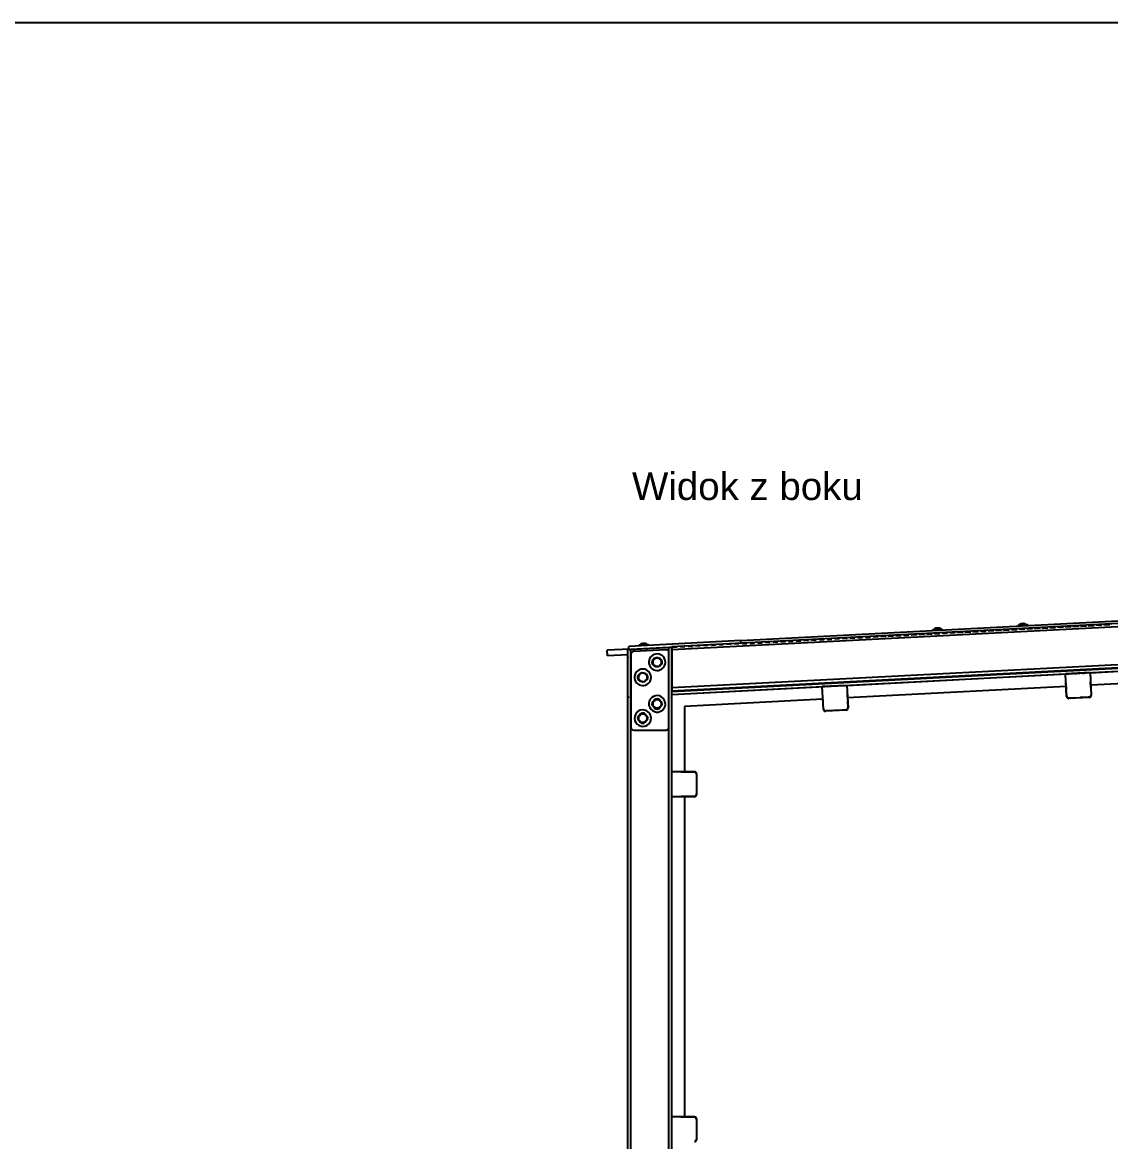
# Model space of a CAD drawing. Header units: millimetres. Extents: x 6404 to 14334, y 16216 to 24449.
# Drawn here: x 10369 to 12346, y 22415 to 24449 of the extents above; entities that cross this region are included whole.
import ezdxf

# ---------------------------------------------------------------- set-up
doc = ezdxf.new("R2010")
doc.units = ezdxf.units.MM
doc.header["$LTSCALE"] = 3
doc.layers.add('Default', color=7, linetype='Continuous')
doc.styles.get("Standard").update_dxf_attribs({"font": 'arial.ttf'})

msp = doc.modelspace()

# ---------------------------------------------------------------- linework, layer by layer
msp.add_lwpolyline([(6403.7, 24449), (14334, 24449), (14334, 16215.9), (6403.7, 16215.9)], close=True)
at = {"layer": 'Default'}
for p, q in [((11674.1, 23325.8), (13668.3, 23430.3)), ((11548.8, 23314.9), (13588.6, 23421.4)), ((11548.8, 23309.4), (13588.6, 23415.8)), ((11548.8, 23240.3), (13588.6, 23346.7)), ((12022.3, 23344), (12022.2, 23345.2)), ((12039.7, 23346.2), (12039.8, 23345)), ((12151, 23344.9), (12161.2, 23345.4)), ((12165.6, 23345.7), (12175.8, 23346.2)), ((12177.1, 23352.2), (12177.1, 23353.4)), ((12179.5, 23346.4), (12189.7, 23346.9)), ((12193.4, 23347.1), (12203.6, 23347.6)), ((12194.5, 23354.3), (12194.6, 23353.1)), ((12207.3, 23347.8), (12217.5, 23348.4)), ((12221.2, 23348.6), (12231.4, 23349.1)), ((12235.1, 23349.3), (12245.3, 23349.8)), ((12249, 23350), (12260, 23350.6)), ((12262.9, 23350.8), (12273.9, 23351.3)), ((12276.8, 23351.5), (12287.8, 23352.1)), ((12290.7, 23352.2), (12301.7, 23352.8)), ((12304.6, 23352.9), (12315.6, 23353.5)), ((12318.5, 23353.7), (12329.5, 23354.2)), ((12333.1, 23354.4), (12344.1, 23355)), ((11674.1, 23325.8), (11470.5, 23315.1)), ((11548.8, 23234.8), (13588.6, 23341.2)), ((11760.4, 23324.4), (11769.1, 23324.9)), ((11774.3, 23325.1), (11783, 23325.6)), ((11788.2, 23325.9), (11796.9, 23326.3)), ((11802.1, 23326.6), (11810.8, 23327.1)), ((11816.7, 23327.4), (11825.4, 23327.8)), ((11830.6, 23328.1), (11839.3, 23328.6)), ((11844.5, 23328.8), (11853.2, 23329.3)), ((11858.4, 23329.6), (11867.1, 23330)), ((11872.3, 23330.3), (11881, 23330.7)), ((11886.2, 23331), (11894.9, 23331.5)), ((11900.1, 23331.7), (11909.6, 23332.2)), ((11914, 23332.5), (11923.5, 23333)), ((11927.9, 23333.2), (11937.4, 23333.7)), ((11941.8, 23333.9), (11951.3, 23334.4)), ((11955.7, 23334.7), (11965.2, 23335.1)), ((11969.6, 23335.4), (11979.1, 23335.9)), ((11983.5, 23336.1), (11993.7, 23336.6)), ((11998.1, 23336.9), (12007.6, 23337.4)), ((12012, 23337.6), (12021.5, 23338.1)), ((12025.9, 23338.3), (12035.4, 23338.8)), ((12039.8, 23339.1), (12049.3, 23339.6)), ((12053.7, 23339.8), (12063.2, 23340.3)), ((12067.6, 23340.5), (12077.8, 23341.1)), ((12081.5, 23341.2), (12091.7, 23341.8)), ((12095.4, 23342), (12105.6, 23342.5)), ((12109.3, 23342.7), (12119.5, 23343.2)), ((12123.2, 23343.4), (12133.4, 23344)), ((12137.1, 23344.2), (12147.3, 23344.7)), ((11471.4, 23310.2), (11431.3, 23308.1)), ((11431.8, 23298.1), (11431.3, 23308.1)), ((11468.8, 20990.7), (11468.8, 23309.1)), ((11548.8, 23313.3), (11470.8, 23309.2)), ((11548.8, 23313.3), (11470.8, 23309.2)), ((11543.3, 23313), (11474.3, 23309.4)), ((11474.3, 20990.7), (11474.3, 23309.4)), ((11538, 23308.9), (11479, 23305.8)), ((11488.8, 23316.1), (11488.7, 23317.3)), ((11506.2, 23318.2), (11506.2, 23317)), ((11543.3, 20990.7), (11543.3, 23313)), ((11557.7, 23313.8), (11548.8, 23313.3)), ((11548.8, 21046.5), (11548.8, 23313.3)), ((11548.8, 23309.4), (11548.8, 23240.3)), ((11572.3, 23314.6), (11564.3, 23314.1)), ((11586.2, 23315.3), (11578.2, 23314.9)), ((11600.1, 23316), (11592.1, 23315.6)), ((11614, 23316.7), (11606.7, 23316.4)), ((11627.9, 23317.5), (11620.6, 23317.1)), ((11641.8, 23318.2), (11634.5, 23317.8)), ((11656.5, 23319), (11648.4, 23318.5)), ((11670.4, 23319.7), (11662.3, 23319.3)), ((11677, 23320), (11685, 23320.5)), ((11690.9, 23320.8), (11698.9, 23321.2)), ((11704.8, 23321.5), (11712.8, 23321.9)), ((11718.7, 23322.2), (11726.7, 23322.7)), ((11732.6, 23323), (11741.3, 23323.4)), ((11746.5, 23323.7), (11755.2, 23324.1)), ((11468.8, 23300), (11431.8, 23298.1)), ((11474.3, 23300.8), (11474.3, 23168.1)), ((11512.5, 23286.5), (11513.8, 23286.5)), ((11543.3, 23168.1), (11543.3, 23303.9)), ((11548.8, 23228.1), (12827.2, 23294.8)), ((11548.8, 23233.6), (12622.1, 23289.6)), ((12308.4, 23267.5), (12827.2, 23294.6)), ((11866.6, 23244.4), (12263.5, 23265.1)), ((12308.4, 23267.6), (12263.4, 23265.2)), ((12265.6, 23224.3), (12263.4, 23265.2)), ((12265.8, 23265.3), (12269.5, 23265.5)), ((12279.7, 23266), (12283.4, 23266.2)), ((12294.4, 23266.8), (12297.3, 23266.9)), ((12308.4, 23267.6), (12310.5, 23226.6)), ((11504.8, 23257), (11503.6, 23257.3)), ((11866.6, 23244.4), (11821.6, 23242.1)), ((11845.2, 23243.3), (11850.3, 23243.6)), ((11859.1, 23244), (11864.2, 23244.3)), ((11866.6, 23244.4), (11868.7, 23203.5)), ((12265.5, 23236.3), (12264.8, 23248.8)), ((12308.7, 23251.1), (12309.3, 23240.7)), ((12558.7, 23257.7), (12309.6, 23244.6)), ((11548.8, 23227.9), (11822.5, 23242.1)), ((11823.8, 23201.1), (11821.6, 23242.1)), ((11823.6, 23213.6), (11823, 23225.6)), ((11831.3, 23242.6), (11836.4, 23242.9)), ((11866.9, 23227.9), (11867.5, 23218)), ((12264.7, 23242.3), (11867.8, 23221.5)), ((12266.1, 23224.3), (12265.5, 23234.8)), ((12306.7, 23222.9), (12303.9, 23222.8)), ((12309.4, 23239.2), (12310, 23226.6)), ((11512.5, 23210.9), (11513.8, 23210.9)), ((11776.3, 23216.7), (11571.8, 23206)), ((11571.8, 23206), (11571.8, 23087.5)), ((11822.8, 23219.1), (11776.3, 23216.7)), ((11824.3, 23201.2), (11823.7, 23212.1)), ((11867.5, 23216.5), (11868.2, 23203.5)), ((12306.7, 23222.4), (12269.8, 23220.5)), ((12274.6, 23221.3), (12269.8, 23221)), ((12288.5, 23222), (12276.1, 23221.3)), ((12302.4, 23222.7), (12290, 23222.1)), ((11486.5, 23184.9), (11487.8, 23184.9)), ((11864.9, 23199.3), (11828, 23197.4)), ((11841.5, 23198.6), (11828, 23197.9)), ((11855.4, 23199.3), (11843.8, 23198.7)), ((11864.9, 23199.8), (11857.7, 23199.4)), ((11479.3, 23163.1), (11538.3, 23163.1)), ((11589.8, 23087.5), (11548.8, 23087.5)), ((11589.8, 23087), (11565.3, 23087)), ((11593.8, 23046.5), (11593.8, 23083.5)), ((11548.8, 23042.5), (11589.8, 23042.5)), ((11565.3, 23043), (11589.8, 23043)), ((11571.8, 23042.5), (11571.8, 22460.5)), ((11589.8, 22460.5), (11548.8, 22460.5)), ((11589.8, 22460), (11565.3, 22460)), ((11593.8, 22419.5), (11593.8, 22456.5))]:
    msp.add_line(p, q, dxfattribs=at)
for points in [[(12036.9, 23346, 0), (12039.2, 23346.1, 0), (12039.7, 23346.2, 0), (12039.7, 23346.2, 0), (12039.7, 23346.2, 0), (12039.7, 23346.2, 0), (12039.7, 23346.2, 0), (12039.7, 23346.2, 0), (12039.7, 23346.2, 0), (12039.7, 23346.2, 0), (12039.7, 23346.2, 0), (12039.7, 23346.2, 0), (12039.7, 23346.2, 0), (12039.7, 23346.2, 0), (12039.7, 23346.2, 0), (12039.7, 23346.2, 0), (12039.7, 23346.2, 0), (12039.7, 23346.2, 0), (12039.7, 23346.2, 0), (12039.7, 23346.2, 0), (12039.7, 23346.2, 0), (12039.6, 23346.2, 0), (12039.3, 23346.1, 0), (12035.8, 23346, 0), (12022.2, 23345.2, 0)], [(12022.2, 23345.2, 0), (12022.2, 23345.2, 0), (12022.2, 23345.2, 0), (12022.2, 23345.2, 0), (12022.2, 23345.2, 0), (12022.2, 23345.2, 0), (12022.2, 23345.2, 0), (12022.2, 23345.2, 0), (12022.2, 23345.2, 0), (12022.2, 23345.2, 0), (12022.2, 23345.2, 0), (12022.2, 23345.2, 0), (12022.2, 23345.2, 0), (12022.2, 23345.2, 0), (12022.2, 23345.2, 0), (12022.2, 23345.2, 0), (12022.2, 23345.2, 0), (12022.2, 23345.2, 0), (12022.2, 23345.2, 0), (12022.3, 23345.2, 0), (12022.5, 23345.3, 0), (12023.2, 23345.3, 0), (12029.6, 23345.6, 0)], [(12029.6, 23345.6, 0), (12036.9, 23346, 0), (12037.7, 23346.1, 0), (12037.9, 23346.1, 0), (12037.9, 23346.1, 0), (12038, 23346.1, 0), (12038, 23346.1, 0), (12038, 23346.1, 0), (12038, 23346.1, 0), (12038, 23346.1, 0), (12038, 23346.1, 0), (12038, 23346.1, 0), (12038, 23346.1, 0), (12038, 23346.1, 0), (12038, 23346.1, 0), (12038, 23346.1, 0), (12038, 23346.1, 0), (12038, 23346.1, 0), (12038, 23346.1, 0), (12038, 23346.1, 0), (12038, 23346.1, 0), (12038, 23346.1, 0), (12038, 23346.1, 0), (12037.9, 23346.1, 0), (12037.9, 23346.1, 0), (12037.8, 23346.1, 0), (12037.4, 23346, 0), (12033.4, 23345.8, 0), (12024, 23345.3, 0)], [(12028.4, 23348.1, 0), (12028.4, 23348.2, 0), (12028.4, 23348.2, 0), (12028.4, 23348.2, 0), (12028.4, 23348.2, 0), (12028.3, 23348.2, 0), (12028.3, 23348.2, 0), (12028.3, 23348.2, 0), (12028.3, 23348.2, 0), (12028.3, 23348.2, 0), (12028.3, 23348.2, 0), (12028.3, 23348.2, 0), (12028.3, 23348.2, 0), (12028.3, 23348.2, 0), (12028.3, 23348.2, 0), (12028.3, 23348.2, 0), (12028.3, 23348.2, 0), (12028.3, 23348.2, 0), (12028.3, 23348.2, 0), (12028.3, 23348.2, 0), (12028.3, 23348.2, 0), (12028.3, 23348.1, 0)], [(12031, 23348.3, 0), (12029.7, 23348.3, 0), (12028.4, 23348.1, 0)], [(12033.4, 23348.4, 0), (12032.8, 23348.4, 0), (12032.2, 23348.4, 0), (12031.6, 23348.4, 0), (12031, 23348.3, 0)], [(12033.2, 23348.4, 0), (12033.3, 23348.4, 0), (12033.3, 23348.5, 0), (12033.3, 23348.5, 0), (12033.3, 23348.5, 0), (12033.3, 23348.5, 0), (12033.3, 23348.5, 0), (12033.3, 23348.5, 0), (12033.3, 23348.5, 0), (12033.3, 23348.5, 0), (12033.3, 23348.5, 0), (12033.3, 23348.5, 0), (12033.3, 23348.5, 0), (12033.3, 23348.5, 0), (12033.3, 23348.5, 0), (12033.3, 23348.5, 0), (12033.3, 23348.5, 0), (12033.3, 23348.5, 0), (12033.4, 23348.5, 0), (12033.4, 23348.5, 0), (12033.4, 23348.4, 0), (12033.4, 23348.4, 0)], [(12190.5, 23354.1, 0), (12193.6, 23354.2, 0), (12194.3, 23354.3, 0), (12194.5, 23354.3, 0), (12194.5, 23354.3, 0), (12194.5, 23354.3, 0), (12194.5, 23354.3, 0), (12194.5, 23354.3, 0), (12194.5, 23354.3, 0), (12194.5, 23354.3, 0), (12194.5, 23354.3, 0), (12194.5, 23354.3, 0), (12194.5, 23354.3, 0), (12194.5, 23354.3, 0), (12194.5, 23354.3, 0), (12194.5, 23354.3, 0), (12194.5, 23354.3, 0), (12194.5, 23354.3, 0), (12194.5, 23354.3, 0), (12194.5, 23354.3, 0), (12194.5, 23354.3, 0), (12194.5, 23354.3, 0), (12194.5, 23354.3, 0), (12194.4, 23354.3, 0), (12194.1, 23354.2, 0), (12190.3, 23354.1, 0), (12177.1, 23353.4, 0)], [(12177.1, 23353.4, 0), (12177.1, 23353.4, 0), (12177.1, 23353.4, 0), (12177.1, 23353.4, 0), (12177.1, 23353.4, 0), (12177.1, 23353.4, 0), (12177.1, 23353.4, 0), (12177.1, 23353.4, 0), (12177.1, 23353.4, 0), (12177.1, 23353.4, 0), (12177.1, 23353.4, 0), (12177.1, 23353.4, 0), (12177.1, 23353.4, 0), (12177.1, 23353.4, 0), (12177.1, 23353.4, 0), (12177.1, 23353.4, 0), (12177.1, 23353.4, 0), (12177.1, 23353.4, 0), (12177.1, 23353.4, 0), (12177.1, 23353.4, 0), (12177.1, 23353.4, 0), (12177.2, 23353.4, 0), (12177.8, 23353.4, 0), (12183.2, 23353.7, 0)], [(12192.7, 23354.2, 0), (12192.3, 23354.2, 0), (12188.9, 23354, 0), (12178.8, 23353.4, 0)], [(12183.2, 23356.2, 0), (12183.2, 23356.3, 0), (12183.2, 23356.3, 0), (12183.2, 23356.3, 0), (12183.2, 23356.3, 0), (12183.2, 23356.3, 0), (12183.2, 23356.3, 0), (12183.2, 23356.3, 0), (12183.2, 23356.3, 0), (12183.2, 23356.3, 0), (12183.2, 23356.3, 0), (12183.2, 23356.3, 0), (12183.2, 23356.3, 0), (12183.2, 23356.3, 0), (12183.1, 23356.3, 0), (12183.1, 23356.3, 0), (12183.1, 23356.3, 0), (12183.1, 23356.3, 0), (12183.1, 23356.3, 0), (12183.1, 23356.3, 0), (12183.1, 23356.3, 0), (12183.1, 23356.2, 0)], [(12185.8, 23356.4, 0), (12184.5, 23356.4, 0), (12183.2, 23356.2, 0)], [(12183.2, 23353.7, 0), (12189.6, 23354, 0), (12192, 23354.1, 0), (12192.6, 23354.2, 0), (12192.7, 23354.2, 0), (12192.8, 23354.2, 0), (12192.8, 23354.2, 0), (12192.8, 23354.2, 0), (12192.8, 23354.2, 0), (12192.8, 23354.2, 0), (12192.8, 23354.2, 0), (12192.8, 23354.2, 0), (12192.8, 23354.2, 0), (12192.8, 23354.2, 0), (12192.8, 23354.2, 0), (12192.8, 23354.2, 0), (12192.8, 23354.2, 0), (12192.8, 23354.2, 0), (12192.8, 23354.2, 0)], [(12188.2, 23356.5, 0), (12187.6, 23356.6, 0), (12187, 23356.6, 0), (12186.4, 23356.5, 0), (12185.8, 23356.4, 0)], [(11674.4, 23319.9, 0), (11674.1, 23325.8, 0)], [(11474.3, 23309.4, 0), (11468.8, 23309.1, 0)], [(11470.8, 23309.2, 0), (11470.5, 23315.1, 0)], [(11470.8, 23309.2, 0), (11470.6, 23313.1, 0)], [(11502.9, 23318, 0), (11505.5, 23318.2, 0), (11506.1, 23318.2, 0), (11506.2, 23318.2, 0), (11506.2, 23318.2, 0), (11506.2, 23318.2, 0), (11506.2, 23318.2, 0), (11506.2, 23318.2, 0), (11506.2, 23318.2, 0), (11506.2, 23318.2, 0), (11506.2, 23318.2, 0), (11506.2, 23318.2, 0), (11506.2, 23318.2, 0), (11506.2, 23318.2, 0), (11506.2, 23318.2, 0), (11506.2, 23318.2, 0), (11506.2, 23318.2, 0), (11506.2, 23318.2, 0), (11506.2, 23318.2, 0), (11506.2, 23318.2, 0), (11506.1, 23318.2, 0), (11506.1, 23318.2, 0), (11505.7, 23318.2, 0), (11502.2, 23318, 0), (11488.7, 23317.3, 0)], [(11488.7, 23317.3, 0), (11488.7, 23317.3, 0), (11488.7, 23317.3, 0), (11488.7, 23317.3, 0), (11488.7, 23317.3, 0), (11488.7, 23317.3, 0), (11488.7, 23317.3, 0), (11488.7, 23317.3, 0), (11488.7, 23317.3, 0), (11488.7, 23317.3, 0), (11488.7, 23317.3, 0), (11488.7, 23317.3, 0), (11488.7, 23317.3, 0), (11488.7, 23317.3, 0), (11488.7, 23317.3, 0), (11488.7, 23317.3, 0), (11488.7, 23317.3, 0), (11488.7, 23317.3, 0), (11488.7, 23317.3, 0), (11488.7, 23317.3, 0), (11488.7, 23317.3, 0), (11488.7, 23317.3, 0), (11488.7, 23317.3, 0), (11488.8, 23317.3, 0), (11489.1, 23317.3, 0), (11490.2, 23317.4, 0), (11499.2, 23317.8, 0)], [(11499.2, 23317.8, 0), (11504.3, 23318.1, 0), (11504.4, 23318.1, 0), (11504.4, 23318.1, 0), (11504.4, 23318.1, 0), (11504.4, 23318.1, 0), (11504.4, 23318.1, 0), (11504.4, 23318.1, 0), (11504.4, 23318.1, 0), (11504.4, 23318.1, 0), (11504.4, 23318.1, 0), (11504.4, 23318.1, 0), (11504.4, 23318.1, 0), (11504.4, 23318.1, 0), (11504.4, 23318.1, 0), (11504.4, 23318.1, 0), (11504.4, 23318.1, 0), (11504.4, 23318.1, 0), (11504.4, 23318.1, 0), (11504.4, 23318.1, 0), (11504.4, 23318.1, 0), (11504.4, 23318.1, 0), (11504.4, 23318.1, 0), (11504.3, 23318.1, 0), (11504, 23318.1, 0), (11500.6, 23317.9, 0), (11490.4, 23317.4, 0)], [(11494.7, 23320.2, 0), (11495.3, 23320.3, 0), (11495.9, 23320.3, 0), (11496.5, 23320.3, 0), (11497.1, 23320.3, 0)], [(11494.9, 23320.2, 0), (11494.9, 23320.2, 0), (11494.8, 23320.2, 0), (11494.8, 23320.3, 0), (11494.8, 23320.3, 0), (11494.8, 23320.3, 0), (11494.8, 23320.3, 0), (11494.8, 23320.3, 0), (11494.8, 23320.3, 0), (11494.8, 23320.3, 0), (11494.8, 23320.3, 0), (11494.8, 23320.3, 0), (11494.8, 23320.3, 0), (11494.8, 23320.3, 0), (11494.8, 23320.3, 0), (11494.8, 23320.3, 0), (11494.8, 23320.3, 0), (11494.8, 23320.3, 0), (11494.8, 23320.2, 0), (11494.8, 23320.2, 0), (11494.7, 23320.2, 0), (11494.7, 23320.2, 0)], [(11497.4, 23320.3, 0), (11496.2, 23320.3, 0), (11494.9, 23320.2, 0)], [(11499.9, 23320.4, 0), (11499.3, 23320.5, 0), (11498.6, 23320.5, 0), (11498, 23320.4, 0), (11497.4, 23320.3, 0)], [(11499.7, 23320.4, 0), (11499.7, 23320.5, 0), (11499.7, 23320.5, 0), (11499.8, 23320.5, 0), (11499.8, 23320.5, 0), (11499.8, 23320.5, 0), (11499.8, 23320.5, 0), (11499.8, 23320.5, 0), (11499.8, 23320.5, 0), (11499.8, 23320.5, 0), (11499.8, 23320.5, 0), (11499.8, 23320.5, 0), (11499.8, 23320.5, 0), (11499.8, 23320.5, 0), (11499.8, 23320.5, 0), (11499.8, 23320.5, 0), (11499.8, 23320.5, 0), (11499.8, 23320.5, 0), (11499.8, 23320.5, 0), (11499.8, 23320.5, 0), (11499.8, 23320.5, 0), (11499.9, 23320.4, 0)], [(11548.8, 23313.3, 0), (11548.8, 23313.3, 0), (11548.8, 23313.3, 0), (11548.8, 23313.3, 0), (11548.8, 23313.3, 0), (11548.8, 23313.3, 0), (11548.8, 23313.3, 0), (11548.8, 23313.3, 0), (11548.8, 23313.3, 0), (11548.8, 23313.3, 0), (11548.8, 23313.3, 0), (11548.8, 23313.3, 0), (11548.7, 23313.3, 0), (11548.7, 23313.3, 0), (11548.6, 23313.3, 0), (11548.1, 23313.3, 0), (11543.3, 23313, 0)], [(11548.8, 23314.9, 0), (11548.8, 23314.9, 0), (11548.8, 23314.9, 0), (11548.8, 23314.9, 0), (11548.8, 23314.9, 0), (11548.8, 23314.9, 0), (11548.8, 23314.9, 0), (11548.8, 23314.9, 0), (11548.8, 23314.9, 0), (11548.8, 23314.9, 0), (11548.8, 23314.9, 0), (11548.8, 23314.9, 0), (11548.8, 23314.9, 0), (11548.8, 23314.7, 0), (11548.8, 23313.4, 0), (11548.8, 23309.4, 0)], [(11468.8, 23293.3, 0), (11468.8, 23294.1, 0), (11469, 23294.9, 0), (11469.3, 23295.7, 0), (11469.7, 23296.4, 0)], [(11512.5, 23286.5, 0), (11514.8, 23290.5, 0)], [(11514.8, 23282.5, 0), (11512.5, 23286.5, 0)], [(11514.8, 23290.5, 0), (11517.1, 23294.5, 0)], [(11517.1, 23294.5, 0), (11521.8, 23294.5, 0)], [(11521.8, 23294.5, 0), (11526.4, 23294.5, 0)], [(11526.4, 23294.5, 0), (11528.7, 23290.5, 0)], [(11528.7, 23282.5, 0), (11529.1, 23283.4, 0), (11529.5, 23284.4, 0), (11529.7, 23285.4, 0), (11529.8, 23286.5, 0), (11529.7, 23287.5, 0), (11529.5, 23288.6, 0), (11529.1, 23289.6, 0), (11528.7, 23290.5, 0)], [(11528.7, 23290.5, 0), (11531, 23286.5, 0)], [(11531, 23286.5, 0), (11528.7, 23282.5, 0)], [(11486.7, 23261.1, 0), (11489.9, 23264.5, 0)], [(11489.9, 23264.5, 0), (11493, 23267.9, 0)], [(11493, 23267.9, 0), (11497.5, 23266.9, 0)], [(11497.5, 23266.9, 0), (11502, 23265.8, 0)], [(11502, 23265.8, 0), (11503.4, 23261.4, 0)], [(11517.1, 23278.5, 0), (11514.8, 23282.5, 0)], [(11521.8, 23278.5, 0), (11517.1, 23278.5, 0)], [(11526.4, 23278.5, 0), (11521.8, 23278.5, 0)], [(11528.7, 23282.5, 0), (11526.4, 23278.5, 0)], [(11488.1, 23256.7, 0), (11486.7, 23261.1, 0)], [(11489.5, 23252.3, 0), (11488.1, 23256.7, 0)], [(11494, 23251.3, 0), (11489.5, 23252.3, 0)], [(11498.5, 23250.2, 0), (11494, 23251.3, 0)], [(11501.6, 23253.6, 0), (11498.5, 23250.2, 0)], [(11504.8, 23257, 0), (11501.6, 23253.6, 0)], [(11503.4, 23261.4, 0), (11504.8, 23257, 0)], [(11548.8, 23240.3, 0), (11548.8, 23234.8, 0)], [(11512.5, 23210.9, 0), (11514.8, 23214.9, 0)], [(11514.8, 23206.9, 0), (11512.5, 23210.9, 0)], [(11514.8, 23214.9, 0), (11517.1, 23218.9, 0)], [(11517.1, 23202.9, 0), (11514.8, 23206.9, 0)], [(11517.1, 23218.9, 0), (11521.8, 23218.9, 0)], [(11521.8, 23202.9, 0), (11517.1, 23202.9, 0)], [(11521.8, 23218.9, 0), (11526.4, 23218.9, 0)], [(11526.4, 23202.9, 0), (11521.8, 23202.9, 0)], [(11526.4, 23218.9, 0), (11528.7, 23214.9, 0)], [(11528.7, 23206.9, 0), (11526.4, 23202.9, 0)], [(11528.7, 23206.9, 0), (11529.1, 23207.8, 0), (11529.5, 23208.8, 0), (11529.7, 23209.8, 0), (11529.8, 23210.9, 0), (11529.7, 23212, 0), (11529.5, 23213, 0), (11529.1, 23214, 0), (11528.7, 23214.9, 0)], [(11528.7, 23214.9, 0), (11531, 23210.9, 0)], [(11531, 23210.9, 0), (11528.7, 23206.9, 0)], [(11486.5, 23184.9, 0), (11488.8, 23188.9, 0)], [(11488.8, 23180.9, 0), (11486.5, 23184.9, 0)], [(11488.8, 23188.9, 0), (11491.1, 23192.9, 0)], [(11491.1, 23192.9, 0), (11495.8, 23192.9, 0)], [(11495.8, 23192.9, 0), (11500.4, 23192.9, 0)], [(11500.4, 23192.9, 0), (11502.7, 23188.9, 0)], [(11502.7, 23188.9, 0), (11505, 23184.9, 0)], [(11505, 23184.9, 0), (11502.7, 23180.9, 0)], [(11491.1, 23176.9, 0), (11488.8, 23180.9, 0)], [(11495.8, 23176.9, 0), (11491.1, 23176.9, 0)], [(11500.4, 23176.9, 0), (11495.8, 23176.9, 0)], [(11502.7, 23180.9, 0), (11500.4, 23176.9, 0)]]:
    msp.add_polyline3d(points, dxfattribs=at)
for centre, radius, start, end in [((12031.3, 23339), 9.67, 108.0093, 139.3972), ((12031.3, 23339), 9.67, 46.6028, 77.9907), ((12186.1, 23347.2), 9.67, 108.0093, 139.3972), ((12186.1, 23347.2), 9.67, 46.6028, 77.9907), ((11479.3, 23300.8), 5, 93, 180), ((11497.8, 23311.1), 9.67, 108.0093, 139.3972), ((11497.8, 23311.1), 9.67, 46.6028, 77.9907), ((11538.3, 23303.9), 5, 0, 93), ((11521.8, 23286.5), 15, 98.5937, 278.5937), ((11521.8, 23286.5), 15, 98.5937, 278.5937), ((11517.8, 23286.3), 5.5, 93, 273), ((11521.8, 23286.5), 8, 150.0015, 180), ((11521.8, 23286.5), 8, 180, 209.9985), ((11521.8, 23286.5), 8, 90, 150.0015), ((11521.8, 23286.5), 15, 278.5937, 98.5937), ((11521.8, 23286.5), 15, 278.5937, 98.5937), ((11521.8, 23286.5), 8, 29.9985, 90), ((11525.7, 23286.7), 5.5, 273, 93), ((11495.8, 23259.1), 15, 344.8626, 164.8626), ((11495.8, 23259.1), 15, 344.8626, 164.8626), ((11491.8, 23258.9), 5.5, 93, 249.2085), ((11495.8, 23259.1), 8, 137.154, 197.1511), ((11495.8, 23259.1), 8, 77.1526, 137.154), ((11495.8, 23259.1), 8, 17.1511, 77.1526), ((11499.7, 23259.3), 5.5, 273, 69.2085), ((11521.8, 23286.5), 8, 209.9985, 270), ((11521.8, 23286.5), 8, 270, 330.0015), ((11495.8, 23259.1), 15, 164.8626, 344.8626), ((11495.8, 23259.1), 15, 164.8626, 344.8626), ((11495.8, 23259.1), 8, 197.1511, 257.1526), ((11495.8, 23259.1), 8, 257.1526, 317.154), ((11495.8, 23259.1), 8, 317.154, 347.1526), ((11495.8, 23259.1), 8, 347.1526, 17.1511), ((11474.3, 23224.3), 5.5, 180, 218.2399), ((11521.8, 23210.9), 15, 85.726, 265.726), ((11521.8, 23210.9), 15, 85.726, 265.726), ((11521.8, 23210.9), 15, 265.726, 85.726), ((11521.8, 23210.9), 15, 265.726, 85.726), ((11543.3, 23224.3), 5.5, 331.6354, 0), ((12269.6, 23224.5), 4, 183, 228), ((12269.6, 23224.5), 3.5, 183, 273), ((12306.5, 23226.4), 3.5, 273, 3), ((12306.5, 23226.4), 4, 273, 318), ((12306.5, 23226.4), 4, 318, 3), ((11521.8, 23210.9), 8, 150.0015, 180), ((11521.8, 23210.9), 8, 180, 209.9985), ((11521.8, 23210.9), 8, 90, 150.0015), ((11521.8, 23210.9), 8, 209.9985, 270), ((11521.8, 23214.6), 5.5, 360, 180), ((11521.8, 23206.6), 5.5, 180, 0), ((11521.8, 23210.9), 8, 29.9985, 90), ((11521.8, 23210.9), 8, 270, 330.0015), ((11864.7, 23203.3), 3.5, 273, 3), ((11864.7, 23203.3), 4, 318, 3), ((12269.6, 23224.5), 4, 228, 273), ((11495.8, 23184.9), 15, 77.9621, 257.9621), ((11495.8, 23184.9), 15, 77.9621, 257.9621), ((11495.8, 23184.9), 8, 150.0015, 180), ((11495.8, 23184.9), 8, 180, 209.9985), ((11495.8, 23184.9), 8, 90, 150.0015), ((11495.8, 23188.6), 5.5, 151.4271, 180), ((11495.8, 23188.6), 5.5, 28.5729, 146.8683), ((11495.8, 23184.9), 15, 257.9621, 77.9621), ((11495.8, 23184.9), 15, 257.9621, 77.9621), ((11495.8, 23184.9), 8, 29.9985, 90), ((11495.8, 23188.6), 5.5, 0, 24.8918), ((11495.8, 23184.9), 8, 330.0015, 29.9985), ((11827.8, 23201.3), 4, 183, 228), ((11827.8, 23201.3), 3.5, 183, 273), ((11827.8, 23201.3), 4, 228, 273), ((11864.7, 23203.3), 4, 273, 318), ((11479.3, 23168.1), 5, 180, 270), ((11495.8, 23184.9), 8, 209.9985, 270), ((11495.8, 23180.6), 5.5, 180, 0), ((11495.8, 23184.9), 8, 270, 330.0015), ((11538.3, 23168.1), 5, 270, 0), ((11589.8, 23083.5), 4, 45, 90), ((11589.8, 23083.5), 3.5, 0, 90), ((11589.8, 23083.5), 4, 0, 45), ((11589.8, 23046.5), 3.5, 270, 0), ((11589.8, 23046.5), 4, 270, 315), ((11589.8, 23046.5), 4, 315, 0), ((11589.8, 22456.5), 4, 45, 90), ((11589.8, 22456.5), 3.5, 0, 90), ((11589.8, 22456.5), 4, 0, 45), ((11589.8, 22419.5), 3.5, 270, 0), ((11589.8, 22419.5), 4, 270, 315), ((11589.8, 22419.5), 4, 315, 0)]:
    msp.add_arc(centre, radius, start, end, dxfattribs=at)

# ---------------------------------------------------------------- texts
at = {"insert": (11476.2, 23631.2), "char_height": 50, "attachment_point": 1}
msp.add_mtext_dynamic_manual_height_columns('Widok z boku', width=1167.306, gutter_width=1, heights=[0], dxfattribs=at)

doc.saveas('drawing.dxf')
